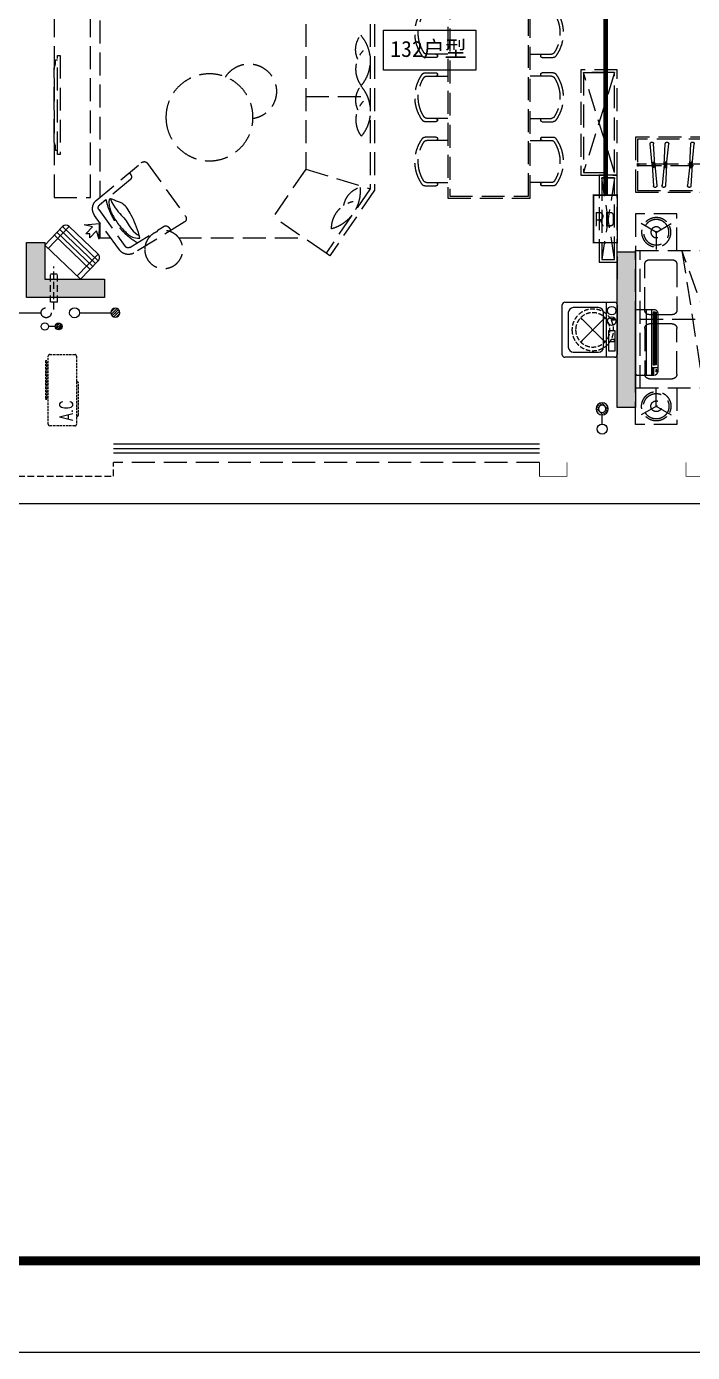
# Model space of a CAD drawing. Extents: x 2803505 to 5851001, y -1372902 to 24339.
# Drawn here: x 3284212 to 3291483, y -986254 to -971776 of the extents above; entities that cross this region are included whole.
import ezdxf
from ezdxf.enums import TextEntityAlignment as Align

# ---------------------------------------------------------------- set-up
doc = ezdxf.new("R2010")
doc.units = 0
doc.header["$LTSCALE"] = 1000
doc.header["$MEASUREMENT"] = 0
for name, pattern in [('$1$DASH', [0.35, 0.25, -0.1]), ('A户型$0$DASH', [0.35, 0.25, -0.1]), ('DASH', [0.35, 0.25, -0.1]), ('HIDDEN', [0.375, 0.25, -0.125])]:
    doc.linetypes.add(name, pattern=pattern)
doc.layers.get('0').update_dxf_attribs({"linetype": 'CONTINUOUS'})
for name, color, linetype in [('!!电气', 1, 'CONTINUOUS'), ('5fur', 175, 'CONTINUOUS'), ('COLU', 7, 'CONTINUOUS'), ('LVTRY', 252, 'CONTINUOUS'), ('S-砼墙填充', 251, 'CONTINUOUS'), ('VPIPE-凝结', 150, 'CONTINUOUS'), ('VPIPE-雨水', 4, 'DASH'), ('WIRE-综合布线', 5, 'DASH'), ('看线', 185, 'CONTINUOUS')]:
    doc.layers.add(name, color=color, linetype=linetype)
for name, color, linetype, lineweight in [('EQUIP-消防', 3, 'CONTINUOUS', 20), ('EQUIP_地漏', 7, 'CONTINUOUS', 18), ('VPIPE-废水', 31, 'TG_F', 18), ('WINDOW', 146, 'CONTINUOUS', 20), ('图框', 147, 'CONTINUOUS', 20), ('平面-栏杆', 56, 'CONTINUOUS', 15), ('平面-看线', 252, 'CONTINUOUS', 15), ('平面-空调室内机', 176, 'CONTINUOUS', 9), ('平面-空调预留孔', 252, 'CONTINUOUS', 15), ('粉刷', 251, 'CONTINUOUS', 9)]:
    doc.layers.add(name, color=color, linetype=linetype, lineweight=lineweight)
doc.styles.add('_TCH_DIM', font='SIMPLEX', dxfattribs={"bigfont": 'GBCBIG'})
doc.styles.get("Standard").update_dxf_attribs({"font": 'gbenor.shx', "bigfont": 'gbcbig.shx'})
doc.styles.add('TG_LINETYPE', font='SIMPLEX', dxfattribs={"width": 0.8, "height": 3, "bigfont": 'HZTXT'})
doc.styles.add('黑体', font='simhei.ttf')
doc.linetypes.add('TG_F', pattern='A,2,-0.3,["F",TG_LINETYPE,S=0.1,R=0,X=-0.23,Y=-0.15],0', length=2.3)

# ---------------------------------------------------------------- blocks, each defined once
blk = doc.blocks.new('dfgdfgsf')
at = {"layer": '5fur', "color": 252, "linetype": 'A户型$0$DASH'}
for p, q in [((2097241.400685381, -1252137), (2097241.400685381, -1254418.310339169)), ((2094241.574360784, -1252525.039726734), (2094241.574360784, -1254340.518235486)), ((2094291.574360784, -1252525.039726734), (2094291.574360784, -1254325.039726734)), ((2094991.574360784, -1252525.039726734), (2094991.574360784, -1254108.340604206)), ((2092541.574587486, -1252854.852469392), (2092311.389874803, -1252854.852469392)), ((2092428.013266368, -1252875.092469392), (2092428.013266368, -1252871.412469392)), ((2093441.574587486, -1252854.852469392), (2093671.759300168, -1252854.852469392)), ((2093555.135908604, -1252875.092469392), (2093555.135908604, -1252871.412469392)), ((2092411.453266368, -1252891.652469392), (2092293.381530715, -1252891.652469392)), ((2093571.695908604, -1252891.652469392), (2093689.767644257, -1252891.652469392)), ((2092291.533499984, -1253057.542387553), (2092411.453266368, -1253057.542387553)), ((2092309.426789955, -1253094.852469392), (2092541.574587486, -1253094.852469392)), ((2092428.013266368, -1253078.292469392), (2092428.013266368, -1253074.612469392)), ((2093673.722385016, -1253094.852469392), (2093441.574587486, -1253094.852469392)), ((2093555.135908604, -1253078.292469392), (2093555.135908604, -1253074.612469392)), ((2093691.615674988, -1253057.542387553), (2093571.695908604, -1253057.542387553)), ((2094991.574360784, -1253316.69016547), (2094291.574360784, -1253316.69016547)), ((2092411.453266368, -1253591.652469392), (2092293.381530715, -1253591.652469392)), ((2092541.574587486, -1253554.852469392), (2092311.389874803, -1253554.852469392)), ((2092428.013266368, -1253575.092469392), (2092428.013266368, -1253571.412469392)), ((2093441.574587486, -1253554.852469392), (2093671.759300168, -1253554.852469392)), ((2093555.135908604, -1253575.092469392), (2093555.135908604, -1253571.412469392)), ((2093571.695908604, -1253591.652469392), (2093689.767644257, -1253591.652469392)), ((2090775.237752914, -1254062.595872173), (2090751.423795166, -1253834.562280218)), ((2090801.254200029, -1254060.649655245), (2090789.003092773, -1253831.703517444)), ((2091054.022614687, -1254062.702910487), (2091030.208656939, -1253834.669318532)), ((2091080.039371488, -1254060.649655245), (2091067.788264232, -1253831.703517444)), ((2091183.400468555, -1254060.649655245), (2091195.65157581, -1253831.703517444)), ((2091209.417225355, -1254062.702910487), (2091233.231183103, -1253834.669318532)), ((2092411.453266368, -1253758.993599892), (2092293.381530715, -1253758.993599892)), ((2092541.574587486, -1253795.793599892), (2092311.389874803, -1253795.793599892)), ((2092428.013266368, -1253775.553599892), (2092428.013266368, -1253779.233599892)), ((2093441.574587486, -1253795.793599892), (2093671.759300168, -1253795.793599892)), ((2093555.135908604, -1253775.553599892), (2093555.135908604, -1253779.233599892)), ((2093571.695908604, -1253758.993599892), (2093689.767644257, -1253758.993599892)), ((2091359.574587578, -1254069.689162439), (2089523.574584608, -1254069.689162439)), ((2090775.237443228, -1254062.702910487), (2090787.488550484, -1254291.649048288)), ((2090801.254200029, -1254060.649655245), (2090825.068157777, -1254288.6832472)), ((2091054.022614687, -1254062.702910487), (2091066.273721943, -1254291.649048288)), ((2091080.039371488, -1254060.649655245), (2091103.853329236, -1254288.6832472)), ((2091183.400468555, -1254060.649655245), (2091159.586510807, -1254288.6832472)), ((2091209.417225355, -1254062.702910487), (2091197.1661181, -1254291.649048288)), ((2091371.574587578, -1254047.189162439), (2091359.574587578, -1254047.189162439)), ((2091359.574587578, -1254047.189162439), (2091359.574587578, -1254077.189162439)), ((2091359.574587578, -1254077.189162439), (2091371.574587578, -1254077.189162439)), ((2091371.574587578, -1254077.189162439), (2091371.574587578, -1254047.189162439)), ((2094991.574360784, -1254108.340604206), (2094291.574360784, -1254325.039726734)), ((2094991.574360784, -1254108.340604206), (2095349.386070162, -1254630.873648174)), ((2096918.277270381, -1254150.722505105, 0.002232413066440839), (2096902.450986693, -1254172.77328073, 0.002232413066440839)), ((2092291.533499984, -1254293.10368173), (2092411.453266368, -1254293.10368173)), ((2092309.426789955, -1254255.793599892), (2092541.574587486, -1254255.793599892)), ((2092428.013266368, -1254272.353599892), (2092428.013266368, -1254276.033599892)), ((2093673.722385016, -1254255.793599892), (2093441.574587486, -1254255.793599892)), ((2093555.135908604, -1254272.353599892), (2093555.135908604, -1254276.033599892)), ((2093691.615674988, -1254293.10368173), (2093571.695908604, -1254293.10368173)), ((2094291.574360784, -1254325.039726734), (2094771.819949872, -1255026.370015658)), ((2096907.431832158, -1254221.459835119, 0.002232413066440839), (2097245.392734059, -1254502.256304488, 0.002232413066440839)), ((2094241.574360784, -1254340.518235486), (2094730.565226994, -1255054.619756192)), ((2090941.574587254, -1254998.492976898), (2090941.574587254, -1254598.492976898)), ((2090941.574587254, -1254598.492976898), (2091391.574587254, -1254598.492976898)), ((2091391.574587254, -1254598.492976898), (2091391.574587254, -1254998.492976898)), ((2097251.468199237, -1254551.911814707, 0.002232413066440839), (2096963.077048304, -1254953.727568783, 0.002232413066440839)), ((2091175.822544973, -1254803.832287776), (2091002.879944764, -1254703.983830991)), ((2091157.326629535, -1254803.832287776), (2091330.269229745, -1254703.983830991)), ((2094771.819949872, -1255026.370015658), (2095349.386070162, -1254630.873648174)), ((2096490.998517162, -1254743.685695929, 0.002232413066440839), (2096466.671852801, -1254777.580061539, 0.002232413066440839)), ((2096914.088431881, -1254963.862523343, 0.002232413066440839), (2096538.718588234, -1254732.823643679, 0.002232413066440839)), ((2097241.400685381, -1254692.586415223), (2097241.400685381, -1254858.058952631)), ((2091166.574587254, -1254787.814355141), (2091166.574587254, -1254987.511268711)), ((2096380.286248344, -1254858.058952631), (2095017.614287486, -1254858.058952631)), ((2097241.400685381, -1254858.058952631), (2097122.637756643, -1254858.058952631)), ((2091391.574587254, -1254998.492976898), (2089366.739680178, -1254998.492976898)), ((2090478.140397684, -1256116.465254222), (2090886.881066664, -1254998.492976898)), ((2090886.881066664, -1254998.492976898), (2090652.901174343, -1256498.492976898)), ((2091391.574587254, -1254998.492976898), (2090941.574587254, -1254998.492976898)), ((2091341.574587254, -1256498.492976899), (2091341.574587254, -1254998.492976898)), ((2091391.574587254, -1256498.492976899), (2091391.574587254, -1254998.492976898)), ((2094730.565226994, -1255054.619756192), (2094771.819949872, -1255026.370015658)), ((2091341.576148126, -1255748.492976886), (2088341.574587415, -1255748.492976886)), ((2091391.574587254, -1256498.492976898), (2089366.739680178, -1256498.492976898)), ((2091391.574587254, -1256498.492976898), (2089366.739680178, -1256498.492976898)), ((2091391.574587281, -1256498.492976898), (2090941.574587281, -1256498.492976898)), ((2090941.574587281, -1256498.492976898), (2090941.574587281, -1256898.492976898)), ((2091391.574587281, -1256898.492976898), (2091391.574587281, -1256498.492976898)), ((2091166.574587281, -1256709.171598655), (2091166.574587281, -1256509.474685085)), ((2091175.822545, -1256693.15366602), (2091002.879944791, -1256793.002122805)), ((2091157.326629562, -1256693.15366602), (2091330.269229772, -1256793.002122805)), ((2090941.574587281, -1256898.492976898), (2091391.574587281, -1256898.492976898))]:
    blk.add_line(p, q, dxfattribs=at)
at = {"layer": '5fur', "color": 252, "linetype": 'A户型$0$DASH', "extrusion": (-0.677281067979516, 0.735724374311825, 0)}
for p, q in [((2097673.299270959, -1252870.039602342), (2097673.298882234, -1253950.039602342)), ((2097701.88147308, -1252870.039662956), (2097673.299270959, -1252870.039602342)), ((2097701.881084788, -1253950.039662742), (2097701.88147308, -1252870.039662956)), ((2097723.475173426, -1252915.288567976), (2097701.881407711, -1252915.288531041)), ((2097723.475108917, -1252960.537437186), (2097723.475173426, -1252915.288567976)), ((2097741.574591934, -1253005.786331261), (2097723.475108917, -1252960.537437186)), ((2097741.574591969, -1253814.29311868), (2097741.574591934, -1253005.786331261)), ((2097723.474915012, -1253904.790830615), (2097723.474979942, -1253859.54196205)), ((2097723.474979942, -1253859.54196205), (2097741.574591969, -1253814.29311868)), ((2097673.298882234, -1253950.039602342), (2097701.881084788, -1253950.039662742)), ((2097701.881149297, -1253904.790793315), (2097723.474915012, -1253904.790830615))]:
    blk.add_line(p, q, dxfattribs=at)
at = {"layer": '5fur', "color": 252, "linetype": 'A户型$0$DASH', "extrusion": (-2.497360287383323e-06, 1.793016044590853e-06, 0.9999999999952741)}
for p, q in [((2097281.30458717, -1254451.567335205, 0.002127006015053112), (2096786.691790702, -1254039.343590815, 0.0001526558718598636)), ((2096720.676576636, -1254046.097183408, -9.860223393332035e-08), (2096305.496361987, -1254624.568301424, 2.548135267232965e-07)), ((2097001.729715117, -1254481.064849586, 0.001481696348800021), (2097013.783541517, -1254474.936737941, 0.00150081129366253)), ((2097013.783541517, -1254474.936737941, 0.00150081129366253), (2097025.775903343, -1254469.880250205, 0.001521694178197031)), ((2097025.775903343, -1254469.880250205, 0.001521694178197031), (2097037.623730678, -1254465.587413588, 0.001543585346744258)), ((2097037.623730678, -1254465.587413588, 0.001543585346744258), (2097049.243953598, -1254461.750255293, 0.001565725143607644)), ((2097049.243953598, -1254461.750255293, 0.001565725143607644), (2097060.553502188, -1254458.06080253, 0.001587353913124367)), ((2097060.553502188, -1254458.06080253, 0.001587353913124367), (2097071.469306524, -1254454.211082504, 0.001607711999604078)), ((2097071.469306524, -1254454.211082504, 0.001607711999604078), (2097081.907972523, -1254450.005563644, 0.001626240546731772)), ((2097081.907972523, -1254450.005563644, 0.001626240546731772), (2097091.784809448, -1254445.698479261, 0.001643183895629896)), ((2097108.936348147, -1254472.110648812, 0.001733374911016661), (2097091.400984752, -1254504.17863186, 0.00174708119897371)), ((2097091.784809448, -1254445.698479261, 0.001643183895629896), (2097101.014802399, -1254441.656503894, 0.001658987186790917)), ((2097101.014802399, -1254441.656503894, 0.001658987186790917), (2097109.512936472, -1254438.246312078, 0.001674095560701083)), ((2097126.413744863, -1254434.833709033, 0.001710184116386237), (2097108.936348147, -1254472.110648812, 0.001733374911016661)), ((2097109.512936472, -1254438.246312078, 0.001674095560701083), (2097117.194196766, -1254435.834578349, 0.001688954157847533)), ((2097117.194196766, -1254435.834578349, 0.001688954157847533), (2097123.973568384, -1254434.787977244, 0.001704008118724509)), ((2097123.973568384, -1254434.787977244, 0.001704008118724509), (2097129.766036422, -1254435.473183298, 0.001719702583818261)), ((2097129.766036422, -1254435.473183298, 0.001719702583818261), (2097134.486585981, -1254438.256871047, 0.001736482693618591)), ((2097134.486585981, -1254438.256871047, 0.001736482693618591), (2097138.075760085, -1254443.390778915, 0.001754651333667923)), ((2097138.075760085, -1254443.390778915, 0.001754651333667923), (2097140.57633347, -1254450.666900875, 0.001773942369753811)), ((2097140.57633347, -1254450.666900875, 0.001773942369753811), (2097142.056638799, -1254459.762294784, 0.001793947412707553)), ((2097142.056638799, -1254459.762294784, 0.001793947412707553), (2097142.585008736, -1254470.354018507, 0.001814258073377317)), ((2097142.585008736, -1254470.354018507, 0.001814258073377317), (2097142.229775941, -1254482.119129899, 0.001834465962597953)), ((2096886.16740081, -1254636.638039271, 0.001472040839545663), (2096897.541033046, -1254613.550130859, 0.001459047906797295)), ((2096897.541033046, -1254613.550130859, 0.001459047906797295), (2096908.870241689, -1254591.955658721, 0.001448621787530691)), ((2096908.870241689, -1254591.955658721, 0.001448621787530691), (2096920.188193702, -1254571.926352288, 0.001440973923626743)), ((2096920.188193702, -1254571.926352288, 0.001440973923626743), (2096931.528056057, -1254553.533940991, 0.001436315756982331)), ((2096931.528056057, -1254553.533940991, 0.001436315756982331), (2096942.922995723, -1254536.850154261, 0.001434858729489896)), ((2096942.922995723, -1254536.850154261, 0.001434858729489896), (2096954.406179669, -1254521.94672153, 0.001436814283040988)), ((2096954.406179669, -1254521.94672153, 0.001436814283040988), (2096966.010774863, -1254508.895372229, 0.001442393859531599)), ((2096966.010774863, -1254508.895372229, 0.001442393859531599), (2096977.769948277, -1254497.76783579, 0.001451808900855944)), ((2096977.769948277, -1254497.76783579, 0.001451808900855944), (2096989.697494064, -1254488.572557939, 0.001465108999307851)), ((2096989.697494064, -1254488.572557939, 0.001465108999307851), (2097001.729715117, -1254481.064849586, 0.001481696348800021)), ((2097007.656947393, -1254611.096796784, 0.001729648150935681), (2096992.655151786, -1254626.738599832, 0.00172022926617732)), ((2097023.424024279, -1254594.482482828, 0.001739234491102692), (2097007.656947393, -1254611.096796784, 0.001729648150935681)), ((2097039.819174448, -1254576.189583663, 0.001747379626336532), (2097023.424024279, -1254594.482482828, 0.001739234491102692)), ((2097028.123956079, -1254989.745149375, 0.002459684217082092), (2097297.907276027, -1254613.855711687, 0.002459454573749298)), ((2097056.70518991, -1254555.512024981, 0.001752474896285605), (2097039.819174448, -1254576.189583663, 0.001747379626336532)), ((2097073.944862677, -1254531.743732482, 0.00175291164061786), (2097056.70518991, -1254555.512024981, 0.001752474896285605)), ((2097091.400984752, -1254504.17863186, 0.00174708119897371), (2097073.944862677, -1254531.743732482, 0.00175291164061786)), ((2097100.824506518, -1254614.518795621, 0.001968456811988872), (2097093.146864362, -1254628.351787833, 0.001974085750346966)), ((2097107.845146817, -1254600.910031692, 0.001961589148191223), (2097100.824506518, -1254614.518795621, 0.001968456811988872)), ((2097114.215460938, -1254587.47655188, 0.001953411672857897), (2097107.845146817, -1254600.910031692, 0.001961589148191223)), ((2097119.942124565, -1254574.169412018, 0.001943853299899878), (2097114.215460938, -1254587.47655188, 0.001953411672857897)), ((2097125.031813382, -1254560.939667938, 0.001932842943225488), (2097119.942124565, -1254574.169412018, 0.001943853299899878)), ((2097129.491203073, -1254547.738375472, 0.001920309516744823), (2097125.031813382, -1254560.939667938, 0.001932842943225488)), ((2097133.326969316, -1254534.516590455, 0.001906181934359097), (2097129.491203073, -1254547.738375472, 0.001920309516744823)), ((2097136.545787798, -1254521.225368718, 0.00189038910998196), (2097133.326969316, -1254534.516590455, 0.001906181934359097)), ((2097139.141832809, -1254507.877747145, 0.001872939870058765), (2097136.545787798, -1254521.225368718, 0.00189038910998196)), ((2097141.059273079, -1254494.734686826, 0.001854162691212302), (2097139.141832809, -1254507.877747145, 0.001872939870058765)), ((2097142.229775941, -1254482.119129899, 0.001834465962597953), (2097141.059273079, -1254494.734686826, 0.001854162691212302)), ((2096320.224456155, -1254689.272991372, 0.0001530527182511676), (2096869.057042156, -1255025.951999643, 0.002127356286666604)), ((2096830.701193889, -1254771.190913843, 0.001574777200042732), (2096841.218622405, -1254742.091274105, 0.001548866887400635)), ((2096841.218622405, -1254742.091274105, 0.001548866887400635), (2096852.145789687, -1254713.977108635, 0.001525746811257278)), ((2096852.145789687, -1254713.977108635, 0.001525746811257278), (2096863.360863406, -1254686.957475577, 0.001505308255390858)), ((2096863.360863406, -1254686.957475577, 0.001505308255390858), (2096874.742011223, -1254661.141433074, 0.001487442503559144)), ((2096874.742011223, -1254661.141433074, 0.001487442503559144), (2096886.16740081, -1254636.638039271, 0.001472040839545663)), ((2096906.512963143, -1254748.629422317, 0.001723653385596435), (2096892.320505866, -1254767.581509961, 0.001722191103636028)), ((2096919.188453677, -1254729.629801793, 0.001721242027838521), (2096906.512963143, -1254748.629422317, 0.001723653385596435)), ((2096930.885751867, -1254710.821297365, 0.001716730445593839), (2096919.188453677, -1254729.629801793, 0.001721242027838521)), ((2096942.143632114, -1254692.442558009, 0.001711892054099273), (2096930.885751867, -1254710.821297365, 0.001716730445593839)), ((2096953.500868816, -1254674.732232704, 0.001708500268584601), (2096942.143632114, -1254692.442558009, 0.001711892054099273)), ((2096965.49623637, -1254657.928970429, 0.001708328504285817), (2096953.500868816, -1254674.732232704, 0.001708500268584601)), ((2096978.555845447, -1254642.11396628, 0.001712586497180091), (2096965.49623637, -1254657.928970429, 0.001708328504285817)), ((2096992.655151786, -1254626.738599832, 0.00172022926617732), (2096978.555845447, -1254642.11396628, 0.001712586497180091)), ((2096994.04120419, -1254763.005898222, 0.001968020190777686), (2096983.531904398, -1254774.071765165, 0.001961615959806373)), ((2097004.581616307, -1254751.377128634, 0.001973492826960133), (2096994.04120419, -1254763.005898222, 0.001968020190777686)), ((2097015.148213483, -1254739.151960464, 0.001977961504445958), (2097004.581616307, -1254751.377128634, 0.001973492826960133)), ((2097025.722620181, -1254726.32129432, 0.001981364017535903), (2097015.148213483, -1254739.151960464, 0.001977961504445958)), ((2097036.232667761, -1254712.973617021, 0.001983678793427757), (2097025.722620181, -1254726.32129432, 0.001981364017535903)), ((2097046.592739305, -1254699.22181194, 0.001984894417521588), (2097036.232667761, -1254712.973617021, 0.001983678793427757)), ((2097056.717217895, -1254685.178762449, 0.00198499947522901), (2097046.592739305, -1254699.22181194, 0.001984894417521588)), ((2097066.520486612, -1254670.95735192, 0.001983982551957197), (2097056.717217895, -1254685.178762449, 0.00198499947522901)), ((2097075.916928541, -1254656.670463727, 0.001981832233114211), (2097066.520486612, -1254670.95735192, 0.001983982551957197)), ((2097084.820926764, -1254642.43098124, 0.001978537104109002), (2097075.916928541, -1254656.670463727, 0.001981832233114211)), ((2097093.146864362, -1254628.351787833, 0.001974085750346966), (2097084.820926764, -1254642.43098124, 0.001978537104109002)), ((2096802.825664285, -1254863.312097236, 0.001670336719290511), (2096811.382882497, -1254831.910383552, 0.001635403399760982)), ((2096828.708258177, -1254862.665998607, 0.001733816416205514), (2096802.825664286, -1254863.312097235, 0.001670336719292287)), ((2096835.253589595, -1254821.766085822, 0.001676828267105357), (2096809.605521358, -1254838.141552162, 0.001642137273927702)), ((2096811.382882497, -1254831.910383552, 0.001635403399760982), (2096820.715336475, -1254801.166969705, 0.001603586465416917)), ((2096820.715336475, -1254801.166969705, 0.001603586465416917), (2096830.701193889, -1254771.190913843, 0.001574777200042732)), ((2096850.653488163, -1254860.364001276, 0.00178449404391845), (2096828.708258177, -1254862.665998607, 0.001733816416205514)), ((2096857.229593494, -1254804.388490689, 0.001700551959626928), (2096835.253589595, -1254821.766085822, 0.001676828267105357)), ((2096869.232502788, -1254856.590958345, 0.001824127410708698), (2096850.653488163, -1254860.364001276, 0.00178449404391845)), ((2096876.07230745, -1254786.247415743, 0.001715081766723081), (2096857.229593494, -1254804.388490689, 0.001700551959626928)), ((2096885.016450589, -1254851.531722916, 0.001854474324828104), (2096869.232502788, -1254856.590958345, 0.001824127410708698)), ((2096892.320505866, -1254767.581509961, 0.001722191103636028), (2096876.07230745, -1254786.247415743, 0.001715081766723081)), ((2096898.576480116, -1254845.371148091, 0.001877292594559599), (2096885.016450589, -1254851.531722916, 0.001854474324828104)), ((2096910.483739913, -1254838.294086976, 0.001894340028182562), (2096898.576480116, -1254845.371148091, 0.001877292594559599)), ((2096921.309378522, -1254830.485392671, 0.001907374433954168), (2096910.483739913, -1254838.294086976, 0.001894340028182562)), ((2096931.62454449, -1254822.129918279, 0.001918153620153795), (2096921.309378522, -1254830.485392671, 0.001907374433954168)), ((2096941.904373722, -1254813.376125396, 0.001928130366349201), (2096931.62454449, -1254822.129918279, 0.001918153620153795)), ((2096952.239951593, -1254804.226909584, 0.001937537337325601), (2096941.904373722, -1254813.376125396, 0.001928130366349201)), ((2096962.626350837, -1254794.648774905, 0.001946302169168135), (2096952.239951593, -1254804.226909584, 0.001937537337325601)), ((2096973.058644192, -1254784.608225413, 0.001954352497964607), (2096962.626350837, -1254794.648774905, 0.001946302169168135)), ((2096983.531904398, -1254774.071765165, 0.001961615959806373), (2096973.058644192, -1254784.608225413, 0.001954352497964607))]:
    blk.add_line(p, q, dxfattribs=at)
at = {"layer": '5fur', "color": 252, "linetype": 'A户型$0$DASH'}
for points in [[(2092541.574587486, -1252205.039727125), (2093441.574587486, -1252205.039727125), (2093441.574587486, -1254425.039727125), (2092541.574587486, -1254425.039727125)], [(2092561.574587486, -1252225.039727125), (2093421.574587486, -1252225.039727125), (2093421.574587486, -1254405.039727125), (2092561.574587486, -1254405.039727125)], [(2097741.574591951, -1252417.812060538), (2097741.574591951, -1254417.812060538), (2097341.574591951, -1254417.812060538), (2097341.574591951, -1252417.812060538)], [(2091591.540163053, -1254175.039719756), (2091591.540163053, -1253025.039719979), (2091991.540163053, -1253025.039719979), (2091991.540163053, -1254175.039719756)], [(2091621.540163053, -1254145.039719756), (2091621.540163053, -1253055.039719979), (2091961.540163053, -1253055.039719979), (2091961.540163053, -1254145.039719756)], [(2089491.574584608, -1254362.189162448), (2089491.574584608, -1253762.18916243), (2091391.574587578, -1253762.18916243), (2091391.574587578, -1254362.189162448)], [(2089511.574584608, -1254342.189162448), (2089511.574584608, -1253782.18916243), (2091371.574587578, -1253782.18916243), (2091371.574587578, -1254342.189162448)], [(2090786.158033479, -1254090.612964485), (2090781.592837429, -1254032.767455083), (2090790.265043937, -1254032.083040281), (2090794.830239986, -1254089.928549683)], [(2091064.943204937, -1254090.612964485), (2091060.378008889, -1254032.767455083), (2091069.050215397, -1254032.083040281), (2091073.615411445, -1254089.928549683)], [(2091198.496635105, -1254090.612964485), (2091203.061831154, -1254032.767455083), (2091194.389624646, -1254032.083040281), (2091189.824428597, -1254089.928549683)], [(2091591.540163037, -1255125.039605072), (2091591.540163037, -1254175.039719756), (2091791.540163053, -1254175.039719756), (2091791.540163053, -1255125.039605072)], [(2091621.540163037, -1255095.039605072), (2091621.540163037, -1254205.039719756), (2091761.540163053, -1254205.039719756), (2091761.540163053, -1255095.039605072)]]:
    blk.add_lwpolyline(points, close=True, dxfattribs=at)
for points in [[(2091621.540163053, -1254145.039719756), (2091961.540163053, -1253055.039719979), (2091621.540163053, -1253055.039719979), (2091961.540163053, -1254145.039719756)], [(2089523.574584608, -1254054.689162455), (2091359.574587578, -1254054.689162455)], [(2091621.540163037, -1255095.039605072), (2091761.540163053, -1254205.039719756), (2091621.540163037, -1254205.039719756), (2091761.540163053, -1255095.039605072)]]:
    blk.add_lwpolyline(points, dxfattribs=at)
for points, const_width in [([(2091046.351137544, -1254729.081935845), (2091002.879944763, -1254703.983830991)], 8.888888888888888), ([(2091286.798036963, -1254729.081935845), (2091330.269229744, -1254703.983830991)], 8.88888888888889), ([(2091166.574587254, -1254937.315059004), (2091166.574587254, -1254987.511268711)], 8.88888888888889), ([(2091166.574587281, -1256559.670894793), (2091166.574587281, -1256509.474685085)], 8.88888888888889), ([(2091046.351137571, -1256767.904017951), (2091002.87994479, -1256793.002122805)], 8.888888888888888), ([(2091286.79803699, -1256767.904017951), (2091330.269229771, -1256793.002122805)], 8.88888888888889)]:
    blk.add_lwpolyline(points, dxfattribs=dict(at, const_width=const_width))
for points in [[(2091241.574587254, -1255098.492976899), (2090991.574587254, -1255098.492976899, 0.4142135623731003), (2090941.574587254, -1255148.492976899), (2090941.574587254, -1255648.492976899, 0.4142135623730904), (2090991.574587254, -1255698.492976899), (2091241.574587254, -1255698.492976899, 0.4142135623730999), (2091291.574587254, -1255648.492976899), (2091291.574587254, -1255148.492976899, 0.4142135623730897)], [(2091241.574587254, -1256398.492976898), (2090991.574587254, -1256398.492976898, -0.4142135623731003), (2090941.574587254, -1256348.492976898), (2090941.574587254, -1255848.492976899, -0.4142135623730904), (2090991.574587254, -1255798.492976899), (2091241.574587254, -1255798.492976899, -0.4142135623730999), (2091291.574587254, -1255848.492976899), (2091291.574587254, -1256348.492976898, -0.4142135623730897)]]:
    blk.add_lwpolyline(points, format="xyb", close=True, dxfattribs=at)
for centre, radius in [((2096044.438440045, -1253544.00010533), 475), ((2096543.141975971, -1254987.158089964), 207.8186114890214)]:
    blk.add_circle(centre, radius, dxfattribs=at)
for centre, radius, start, end in [((2092616.821769427, -1252623.295752064), 434.5839883125198, 144.8602936227334, 215.5995607798544), ((2092616.821769427, -1252623.295752064), 399.0413852635766, 148.058807733434, 212.5233636423179), ((2093366.327405545, -1252623.295752064), 399.0413852635766, 327.4766363576821, 31.94119226656599), ((2093366.327405545, -1252623.295752064), 434.5839883125198, 324.4004392201456, 35.13970637726662), ((2094716.900015383, -1252925.481991468), 426.6264296363831, 139.4268288252116, 219.4425333606681), ((2094202.689006272, -1252803.708540907), 245.7754424505531, 334.4164539123369, 39.3129121215151), ((2092293.381530715, -1252854.852469392), 36.8, 215.5995607798544, 270), ((2092311.389874803, -1252818.052469392), 36.8, 212.5233636423179, 270), ((2092411.453266368, -1252871.412469392), 16.56, 0, 90), ((2092411.453266368, -1252875.092469392), 16.56, 270, 0), ((2093571.695908604, -1252871.412469392), 16.56, 90, 180), ((2093571.695908604, -1252875.092469392), 16.56, 180, 270), ((2093671.759300168, -1252818.052469392), 36.8, 270, 327.4766363576821), ((2093689.767644257, -1252854.852469392), 36.8, 270, 324.4004392201456), ((2094143.900273647, -1253019.424539241), 301.1155695800327, 323.9756232806231, 42.79881660041365), ((2095613.000119922, -1253260.747055889), 300, 31.73926190336141, 261.688380316601), ((2092616.821769427, -1253323.295752064), 434.5839883125198, 144.8602936227334, 215.5995607798544), ((2092616.821769427, -1253323.295752064), 399.0413852635766, 148.058807733434, 212.5233636423179), ((2092291.533499984, -1253094.342387554), 36.8, 90, 144.8602936227334), ((2092309.426789955, -1253131.652469392), 36.8, 90, 148.058807733434), ((2092410.549405145, -1253074.986860969), 17.46787387877194, 1.228123127383116, 87.03395093603103), ((2092411.453266368, -1253078.292469392), 16.56, 270, 0), ((2093572.599769826, -1253074.986860969), 17.46787387877194, 92.96604906396895, 178.7718768726169), ((2093571.695908604, -1253078.292469392), 16.56, 180, 270), ((2093673.722385016, -1253131.652469392), 36.8, 31.94119226656599, 90), ((2093691.615674988, -1253094.342387554), 36.8, 35.13970637726662, 90), ((2093366.327405545, -1253323.295752064), 399.0413852635766, 327.4766363576821, 31.94119226656599), ((2093366.327405545, -1253323.295752064), 434.5839883125198, 324.4004392201456, 35.13970637726662), ((2094715.23085386, -1253478.909436044), 426.6264296363831, 139.4268288252116, 219.4425333606681), ((2094201.019844748, -1253357.135985482), 245.7754424505531, 334.4164539123369, 39.3129121215151), ((2094142.231112124, -1253572.851983817), 301.1155695800327, 323.9756232806231, 42.79881660041365), ((2092293.381530715, -1253554.852469392), 36.8, 215.5995607798544, 270), ((2092311.389874803, -1253518.052469392), 36.8, 212.5233636423179, 270), ((2092411.453266368, -1253571.412469392), 16.56, 0, 90), ((2092411.453266368, -1253575.092469392), 16.56, 270, 0), ((2093571.695908604, -1253571.412469392), 16.56, 90, 180), ((2093571.695908604, -1253575.092469392), 16.56, 180, 270), ((2093671.759300168, -1253518.052469392), 36.8, 270, 327.4766363576821), ((2093689.767644257, -1253554.852469392), 36.8, 270, 324.4004392201456), ((2090770.213598812, -1253833.079379674), 18.84219772992773, 4.512458059346007, 184.512458059346), ((2091048.998460586, -1253833.186417988), 18.84219772992773, 4.512458059346007, 184.512458059346), ((2091214.441379456, -1253833.186417988), 18.84219772992773, 355.4875419406532, 175.487541940654), ((2092616.821769427, -1254027.35031722), 434.5839883125198, 144.4004392201456, 215.1397063772666), ((2092616.821769427, -1254027.35031722), 399.0413852635766, 147.4766363576821, 211.941192266566), ((2092293.381530715, -1253795.793599892), 36.8, 90, 144.4004392201456), ((2092311.389874803, -1253832.593599892), 36.8, 90, 147.4766363576821), ((2092411.453266368, -1253775.553599892), 16.56, 0, 90), ((2092411.453266368, -1253779.233599892), 16.56, 270, 0), ((2093571.695908604, -1253775.553599892), 16.56, 90, 180), ((2093571.695908604, -1253779.233599892), 16.56, 180, 270), ((2093671.759300168, -1253832.593599892), 36.8, 32.52336364231787, 90), ((2093689.767644257, -1253795.793599892), 36.8, 35.59956077985439, 90), ((2093366.327405545, -1254027.35031722), 399.0413852635766, 328.058807733434, 32.52336364231787), ((2093366.327405545, -1254027.35031722), 434.5839883125198, 324.8602936227334, 35.59956077985439), ((2096932.44772826, -1254194.302542327, 0.002232413066440839), 36.92307692428243, 144.3322397251706, 227.3503291280219), ((2090806.27835413, -1254290.166147745), 18.84219772992773, 184.512458059346, 4.512458059346007), ((2091085.06352559, -1254290.166147745), 18.84219772992773, 184.512458059346, 4.512458059346007), ((2091178.376314453, -1254290.166147745), 18.84219772992773, 175.487541940654, 355.4875419406532), ((2092291.533499984, -1254256.30368173), 36.8, 215.1397063772666, 270), ((2092309.426789955, -1254218.993599892), 36.8, 211.941192266566, 270), ((2092411.453266368, -1254272.353599892), 16.56, 0, 90), ((2092410.549405145, -1254275.659208315), 17.46787387877194, 272.9660490639689, 358.7718768726169), ((2093571.695908604, -1254272.353599892), 16.56, 90, 180), ((2093572.599769826, -1254275.659208315), 17.46787387877194, 181.2281231273831, 267.033950936031), ((2093673.722385016, -1254218.993599892), 36.8, 270, 328.058807733434), ((2093691.615674988, -1254256.30368173), 36.8, 270, 324.8602936227334), ((2094825.785494679, -1254350.08124214), 426.6264296363831, 174.4352511586671, 254.4509556893775), ((2094334.750811015, -1254545.341772183), 245.7754424505531, 9.424876234350627, 74.3213344510711), ((2094410.354445037, -1254755.754693706), 301.1155695800327, 358.9840456094636, 77.80723892462674), ((2097221.47145491, -1254530.382556307, 0.002232413066440839), 36.92307730261101, 324.3322462534843, 49.61895182206256), ((2096520.995258738, -1254765.214957017, 0.002232413066440839), 36.92307663428325, 61.31415097385329, 144.3322403767046), ((2096933.080304472, -1254932.198310338, 0.002232413066440839), 36.92307692675509, 239.04509905129, 324.3322457494611)]:
    blk.add_arc(centre, radius, start, end, dxfattribs=at)
at = {"layer": '5fur', "color": 252, "linetype": 'A户型$0$DASH', "extrusion": (-2.497360287383324e-06, 1.793016044590853e-06, 0.9999999999952743)}
for centre, radius, start, end in [((2096756.672659991, -1254071.932285215, -7.484791822926609), 44.30769190802064, 47.35024276160509, 144.3322404756614), ((2097197.918122744, -1254542.091506388, -7.484791822926608), 123.0769230716424, 324.3322462716632, 47.35024206220756), ((2096341.492445329, -1254650.403403935, -7.484791822926609), 44.30769230758421, 144.332239725803, 241.3141476159066), ((2096928.13480281, -1254917.98094357, -7.484791822926607), 123.0769233569632, 241.3141501232613, 324.3322460763749)]:
    blk.add_arc(centre, radius, start, end, dxfattribs=at)
at = {"layer": '5fur', "color": 252, "linetype": 'A户型$0$DASH', "extrusion": (-2.497360287383323e-06, 1.793016044590853e-06, 0.9999999999952741)}
blk.add_arc((2096474.648157021, -1254297.889755153, -7.484791822926612), 711.6016947117799, 300.0362037319193, 348.4968268405142, dxfattribs=at)
at = {"layer": '5fur', "color": 252, "linetype": 'A户型$0$DASH'}
for major_axis, ratio, start_param, end_param in [((-113.2638872716998, 113.2638872716998), 0.9999999999997511, 4.712388980384682, 10.99557428756427), ((-98.16203563551878, 98.16203563551878), 0.999999999998388, 4.712388980384681, 10.99557428756427), ((-41.53009199966709, 41.53009199966709), 0.9999999999975253, 4.71238898038469, 10.99557428756428)]:
    blk.add_ellipse((2091166.574587254, -1254798.492976898), major_axis=major_axis, ratio=ratio, start_param=start_param, end_param=end_param, dxfattribs=at)
at = {"layer": '5fur', "color": 252, "linetype": 'A户型$0$DASH', "extrusion": (0, 0, -1)}
for major_axis, ratio, start_param, end_param in [((-113.2638872716998, -113.2638872716998), 0.9999999999997511, 4.712388980384682, 10.99557428756427), ((-98.16203563551879, -98.16203563551876), 0.999999999998388, 4.712388980384681, 10.99557428756427), ((-41.53009199966709, -41.53009199966709), 0.9999999999975253, 4.71238898038469, 10.99557428756428)]:
    blk.add_ellipse((2091166.574587281, -1256698.492976898), major_axis=major_axis, ratio=ratio, start_param=start_param, end_param=end_param, dxfattribs=at)
blk = doc.blocks.new('$lvtry$00000171')
for p, q in [((-74.24621202462731, 10.60660171788186), (-10.60660171788186, 74.24621202462731)), ((-69.81875867368217, -27.39235180270043), (27.39235180242758, 69.81875867368217)), ((-53.03300858900184, -53.03300858886359), (53.03300858900184, 53.03300858886359)), ((-27.39235180242758, -69.81875867368217), (69.81875867368217, 27.39235180270043)), ((10.60660171788186, -74.24621202462731), (74.24621202462731, -10.60660171788186))]:
    blk.add_line(p, q)
blk.add_circle((0, 0), 75)
blk.add_point((0, 0))
blk = doc.blocks.new('$TwtSys$00000141')
at = {"color": 252}
for p, q in [((-47.09803151780761, 3.836055847277748), (-5.041545145413693, 45.89254221967349)), ((-47.09803151780761, 3.836055847277748), (-5.041545145413693, 45.89254221967349)), ((-43.60958444554853, -17.52724007043071), (17.52724007042889, 43.60958444554853)), ((-43.60958444554853, -17.52724007043071), (17.52724007042889, 43.60958444554853)), ((-33.23401871576607, -33.23401871577153), (33.23401871576607, 33.23401871576425)), ((-33.23401871576607, -33.23401871576971), (33.23401871576607, 33.23401871576425)), ((-16.17805684451741, -43.53063328177632), (43.79137317708955, 16.43879673983065)), ((-16.17805684451741, -43.53063328177632), (43.79137317708955, 16.43879673983247)), ((5.715553844029273, -46.12975947626182), (46.12974035062325, -5.715572969671484)), ((5.715553844029273, -46.12975947626182), (46.12974035062325, -5.715572969671484))]:
    blk.add_line(p, q, dxfattribs=at)
blk.add_circle((0, -1.818989403545856e-12), 47, dxfattribs=at)
blk.add_circle((0, -1.818989403545856e-12), 47, dxfattribs=at)
blk = doc.blocks.new('A$C001338C2')
at = {"color": 8}
for p, q in [((-1.49359439092e-05, 248.6000576173246), (-2.84423585981e-05, 22.0000576172315)), ((844.9999883423079, 303.6000072514144), (54.99998834231155, 303.6000543390692)), ((109.0525457565491, 214.7673082745569), (109.0525510513944, 303.6000511174025)), ((899.9999715576414, 22.00000397306576), (899.9999850640525, 248.6000039731589)), ((21.99997024633922, 5.63059293199e-05), (877.9999702463392, 5.2843679441e-06))]:
    blk.add_line(p, q, dxfattribs=at)
at = {"color": 8, "lineweight": 5}
for p, q in [((899.9999830474662, 214.7672611304297), (-1.69525337697e-05, 214.7673147745954)), ((864.5756734352908, 278.6904651548975), (144.4768629888749, 278.6905080761171)), ((144.4768629888749, 278.6905080761171), (144.4768622188567, 265.7722729386405)), ((387.0097734353949, 278.6904936200444), (144.4768629888749, 278.6905080761171)), ((144.4768629888749, 278.6905080761171), (144.4768614488676, 252.8539829386973)), ((144.4768622188567, 265.7722729386405), (864.5756726653053, 265.772230017421)), ((144.4768606789075, 239.9356929386377), (144.4768614488676, 252.8539829386973)), ((144.4768614488676, 252.8539829386973), (864.5756718953162, 252.8539400174777)), ((864.5756711253525, 239.9356500174181), (144.4768606789075, 239.9356929386377)), ((387.0097711254275, 239.935678482565), (387.0097734353949, 278.6904936200444)), ((622.04272112545, 239.935664473509), (387.0097711254275, 239.935678482565)), ((864.5756734352908, 278.6904651548975), (622.0427234354138, 278.6904796109884)), ((622.0427234354138, 278.6904796109884), (622.04272112545, 239.935664473509)), ((864.5756718953162, 252.8539400174777), (864.5756734352908, 278.6904651548975)), ((864.5756726653053, 265.772230017421), (864.5756711253525, 239.9356500174181)), ((899.9999787804518, 143.1781611304468), (-2.12195482163e-05, 143.1782147746126))]:
    blk.add_line(p, q, dxfattribs=at)
at = {"color": 8}
for points in [[(89.24090579471158, 226.3562818807586), (22.19125331861505, 226.3562858772129, -0.414213562372504), (16.6912536464406, 231.8562862050385), (16.69125431894281, 243.1390318179401, -0.414213562373095), (22.19125464676836, 248.6390314901146), (89.24090712286488, 248.6390274936603, -0.414213562373095), (94.74090679503934, 243.1390271658347), (94.74090612253713, 231.8562815529331, -0.414213562373095)], [(73.08482630450817, 275.0144977724194), (56.77886350143308, 275.0144987443309, -0.414213562373095), (51.27886382925863, 280.5144990721565), (51.27886400034913, 283.3844664433818, -0.414213562373095), (56.77886432817468, 288.8844661155563), (73.08482713124977, 288.8844651436448, -0.4142135623732024), (78.58482680342422, 283.3844648158192), (78.58482663233372, 280.5144974445939, -0.414213562373095)]]:
    blk.add_lwpolyline(points, format="xyb", close=True, dxfattribs=at)
for centre, radius, start, end in [((54.99998506405609, 248.6000543390692), 55.0000000000001, 89.99999658490542, 179.9999965849054), ((844.9999850640525, 248.6000072514144), 55.0000000000001, 359.9999965849054, 89.99999658490542), ((21.9999715576414, 22.00005630592932), 22.00000000000004, 179.9999965849054, 269.9999965849054), ((877.9999715576414, 22.00000528436794), 22.00000000000004, 269.9999965849054, 359.9999965849054)]:
    blk.add_arc(centre, radius, start, end, dxfattribs=at)
blk = doc.blocks.new('rtyryrtyeeretee')
at = {"layer": '平面-空调预留孔', "color": 252, "linetype": 'DASH', "ltscale": 0.1}
for p, q in [((669748.8674389471, 343882.007023841), (669748.8674389471, 343872.007023841)), ((669758.8674389471, 343862.007023841), (670111.7031072036, 343862.007023841)), ((670121.7031072036, 343872.007023841), (670121.7031072036, 343882.007023841))]:
    blk.add_line(p, q, dxfattribs=at)
blk.add_lwpolyline([(670402.0143738759, 343882.0070238413), (669662.0143738759, 343882.007023841, -0.414213562373517), (669642.0143738759, 343902.007023841), (669642.0143738764, 344172.007023841, -0.414213562372746), (669662.0143738764, 344192.007023841), (670402.0143738755, 344192.007023841, -0.4142135623727947), (670422.0143738755, 344172.007023841), (670422.0143738759, 343902.0070238415, -0.4142135623733224)], format="xyb", close=True, dxfattribs=at)
blk.add_lwpolyline([(670352.8023801355, 344221.1163422599), (669932.984234771, 344221.1163422599), (669932.984234771, 344206.0022866031), (670352.8023801355, 344206.0022866031)], close=True, dxfattribs=at)
for centre, start, end in [((669758.8674389471, 343872.007023841), 180, 270), ((670111.7031072036, 343872.007023841), 270, 0)]:
    blk.add_arc(centre, 10, start, end, dxfattribs=at)
at = {"layer": '平面-空调预留孔', "color": 252, "linetype": 'DASH', "ltscale": 0.1, "style": '_TCH_DIM', "width": 0.7058823529411765}
blk.add_text('A.C', height=146.88, dxfattribs=at).set_placement((669701.4101996182, 343921.6318135191))
blk = doc.blocks.new('RECTANG')
for p, q in [((1.00000000000004, 1.00000000000004), (0, 1.00000000000004)), ((0, 1.00000000000004), (0, 0)), ((1.00000000000004, 0), (1.00000000000004, 1.00000000000004)), ((0, 0), (1.00000000000004, 0))]:
    blk.add_line(p, q)
blk = doc.blocks.new('洗衣机')
at = {"layer": 'LVTRY'}
for p, q in [((3790993.746954995, 243444.5237557961), (3790993.746954995, 242899.1124234381)), ((3791567.361739737, 243472.1311109139), (3791020.978428917, 243472.1311109139)), ((3791116.547650196, 243472.1311109139), (3791116.547650196, 242871.5050683203)), ((3791198.977629842, 243412.6941587822), (3791474.884451542, 243412.6941587822)), ((3791594.59321366, 242899.1124234381), (3791594.59321366, 243444.5237557961)), ((3791145.054954439, 242982.4807401235), (3791145.054954439, 243358.0271784722)), ((3791528.807126945, 243358.0271784722), (3791528.807126945, 242982.4807401235)), ((3791020.978428917, 242871.5050683203), (3791567.361739737, 242871.5050683203)), ((3791474.884451542, 242927.8137598135), (3791198.977629842, 242927.8137598135))]:
    blk.add_line(p, q, dxfattribs=at)
at = {"layer": 'LVTRY', "extrusion": (0, 0, -1)}
for centre, major_axis, ratio, start_param, end_param in [((3791020.978428917, 243444.5237557961), (-1.908531711022078e-08, 27.60735511779785), 0.9863847444471043, -1.570796326112996, 7.008549296472211e-10), ((3791055.147302595, 243379.8474220779), (-1.532403957494624e-08, 46.92390957762836), 0.9863847444493448, 3.141592653920872, 9.424777961100459), ((3791198.977629842, 243358.0271784722), (4.764609934498854e-09, 54.66698031005217), 0.9863847444472746, 4.712388980298719, 6.283185307091227), ((3791474.884451542, 243358.0271784722), (-4.76474120185596e-09, 54.66698031005217), 0.9863847444472746, 8.836242848531128e-11, 1.57079632688087), ((3791567.361739737, 243444.5237557961), (-5.264563262736361e-09, 27.60735511779785), 0.9863847444471043, 1.933262439024475e-10, 1.570796326982994), ((3791055.147302595, 243265.6659087724), (-1.532403957494624e-08, 46.92390957762836), 0.9863847444493448, 3.141592653920872, 9.424777961100459), ((3791198.977629842, 242982.4807401235), (-6.265914279833452e-09, 54.66698031005218), 0.9863847444472746, 3.141592653705994, 4.712388980497749), ((3791474.884451542, 242982.4807401235), (6.265651745155644e-09, 54.66698031005217), 0.986384744447275, 1.570796326681842, 3.141592653473596), ((3791020.978428917, 242899.1124234381), (1.908525212675288e-08, 27.60735511779785), 0.9863847444471043, 3.14159265288894, 4.712388979702792), ((3791567.361739737, 242899.1124234381), (5.264433297526799e-09, 27.60735511779784), 0.9863847444471044, 1.570796326606803, 3.141592653396471)]:
    blk.add_ellipse(centre, major_axis=major_axis, ratio=ratio, start_param=start_param, end_param=end_param, dxfattribs=at)
at = {"layer": 'LVTRY', "xscale": 63.25620569481588, "yscale": 224.5369532744355, "zscale": 64.12934308941763, "rotation": 180}
blk.add_blockref('RECTANG', (3791085.200501846, 243162.4333077016), dxfattribs=at)
blk = doc.blocks.new('$TwtSys$00000543')
at = {"color": 252}
for p, q in [((-93.61191613507253, -8.532828222891112), (8.532828222720127, 93.61191613524352)), ((-8.532828222720127, -93.61191613524352), (93.6119161354145, 8.532828222891112)), ((12.46562189858378, 55.00516585458899), (41.70321270589193, 84.24275666206813)), ((39.88082245889382, 39.88082245889382), (66.46803743171768, 66.46803743154669)), ((55.00516585475998, 12.46562189841279), (84.24275666206813, 41.70321270589193)), ((-84.24275666206813, -41.70321270589193), (-55.00516585475998, -12.46562189841279)), ((-66.46803743308556, -66.46803743308556), (-39.88082245889382, -39.88082245889382)), ((-41.70321270589193, -84.24275666206813), (-12.46562189824181, -55.00516585458899))]:
    blk.add_line(p, q, dxfattribs=at)
for radius in [94, 56.4]:
    blk.add_circle((0, 0), radius, dxfattribs=at)
blk = doc.blocks.new('dnfhfn')
at = {"color": 252, "linetype": '$1$DASH', "ltscale": 0.2}
for p, q in [((101.8984962723892, 462.7393775836269, -2.359636360997379e-09), (121.8984962723892, 462.7393775836269, -2.359636360997379e-09)), ((101.8984962723892, 417.1853479389541, -2.359636360997379e-09), (101.8984962723892, 462.7393775836269, -2.359636360997379e-09)), ((121.8984962723892, 462.7393775836269, -2.359636360997379e-09), (121.8984962723892, 429.0058331504954, -2.359636360997379e-09)), ((353.1017998967993, 462.7393775836269, -2.359636360997379e-09), (333.1017998967993, 462.7393775836269, -2.359636360997379e-09)), ((333.1017998967993, 462.7393775836269, -2.359636360997379e-09), (333.1017998967993, 429.0058331504954, -2.359636360997379e-09)), ((353.1017998967993, 417.1853479389541, -2.359636360997379e-09), (353.1017998967993, 462.7393775836269, -2.359636360997379e-09))]:
    blk.add_line(p, q, dxfattribs=at)
at = {"color": 252, "linetype": '$1$DASH', "ltscale": 0.2, "elevation": -2.359636360997379e-09}
for points in [[(94.91774319857359, 360.0825529289432), (94.91774319857359, 360.0825529289432), (360.0827860850841, 94.91750992601737), (360.0827860850841, 94.91750992601737)], [(360.0827861726284, 360.0825529010035), (94.91774310916662, 94.91750995395705), (94.91774310916662, 94.91750995395705), (360.0827861726284, 360.0825529010035)]]:
    blk.add_lwpolyline(points, close=True, dxfattribs=at)
at = {"color": 252, "linetype": '$1$DASH', "ltscale": 0.2}
for radius in [227.5000000426377, 187.5000000426377]:
    blk.add_circle((227.5002646408975, 227.5000314274803, -2.359636360997379e-09), radius, dxfattribs=at)
blk = doc.blocks.new('dasdasf1sa2f31as32f')
at = {"color": 8}
for p, q in [((-116.0333029678441, 585.5764855154375), (43.31421442719875, 640.474787555806)), ((-22.77745136787416, 585.5073602304651), (-116.0333029678441, 585.5764855154375)), ((-22.77745136787416, 585.5073602304651), (-73.37246493535349, 493.2492008739632)), ((82.68419507401995, 476.5984332799144), (43.31421442719875, 640.474787555806)), ((-473.4737950866693, 259.6563084750783), (-339.4594785901136, 504.0265200089943)), ((-269.8119794043596, 524.3392218776735), (-427.6640969782602, 236.5016507070477)), ((114.6759563127998, 208.4019676803059), (-359.0953820513678, 468.2211672088001)), ((134.6253530689864, 245.484414406435), (-338.8351731522707, 505.1322360634172)), ((-269.8119794043596, 524.3392218776735), (113.7016146283713, 314.0177107195245)), ((-31.30690161697567, 504.4059078391083), (-73.37246493535349, 493.2492008739632)), ((-18.10105440387269, 462.9379765309382), (-31.30690161697567, 504.4059078391083)), ((32.42647185805254, 555.0730752506729), (-18.10105440387269, 462.9379765309382)), ((82.68419507401995, 476.5984332799144), (32.42647185805254, 555.0730752506729)), ((72.34237424354069, 131.9136772763986), (-401.1422099253978, 391.5503122554119)), ((92.58920825674431, 168.8330396253091), (-380.8957810040447, 428.4689359338913)), ((113.7016146283713, 314.0177107195245), (-44.1505029455293, 26.18013954889921)), ((0, 0), (-473.4737950866693, 259.6563084750783)), ((134.0143164967885, 244.3702115339634), (0, 0))]:
    blk.add_line(p, q, dxfattribs=at)
for centre, radius, start, end in [((-294.4793780628825, 479.3591213504569), 51.30000000018548, 61.25933126190097, 151.2593312616622), ((89.03421596984845, 269.0376101925353), 51.29999999996637, 331.2593312598987, 61.25933126186338)]:
    blk.add_arc(centre, radius, start, end, dxfattribs=at)
blk = doc.blocks.new('GDGDGRD')
at = {"layer": 'S-砼墙填充'}
h = blk.add_hatch(color=252, dxfattribs=at)
h.dxf.hatch_style = 1
h.paths.add_polyline_path([(442866.5580736538, 288915.3640138778), (442666.5580736538, 288915.3640138778), (442666.5580736538, 288515.3640138778), (442016.5580688668, 288515.3640028661), (442016.5580688668, 288315.3640028661), (442866.5580736538, 288315.3640138778)])
h = blk.add_hatch(color=252, dxfattribs=at)
h.dxf.hatch_style = 1
h.paths.add_polyline_path([(436416.5442748284, 288315.3630931432), (436416.5442743464, 288565.3638601754), (436416.5442743464, 288765.3638601754), (436416.5442741448, 288515.3630931432), (436416.5442745481, 288815.3646272075), (436216.5442748922, 288815.3646272075), (436216.544275146, 287115.363093024), (436416.5442748205, 287115.363093024)])
at = {"layer": 'COLU', "color": 252}
for points in [[(442866.5580736538, 288915.3640138778), (442666.5580736538, 288915.3640138778), (442666.5580736538, 288515.3640138778), (442016.5580688668, 288515.3640028661), (442016.5580688668, 288315.3640028661), (442866.5580736538, 288315.3640138778)], [(436416.5442748284, 288315.3630931432), (436416.5442743464, 288565.3638601754), (436416.5442743464, 288765.3638601754), (436416.5442741448, 288515.3630931432), (436416.5442745481, 288815.3646272075), (436216.5442748922, 288815.3646272075), (436216.544275146, 287115.363093024), (436416.5442748205, 287115.363093024), (436416.5442748284, 288315.3630931432)]]:
    blk.add_lwpolyline(points, close=True, dxfattribs=at)
blk = doc.blocks.new('dongkong')
at = {"layer": '平面-空调预留孔', "color": 8, "linetype": 'HIDDEN', "ltscale": 0.3}
for p, q in [((-603836.0415180789, 210820.9630630909), (-603836.0415180789, 210510.8096162414)), ((-603836.0415180789, 210820.9630630909), (-603756.0415180789, 210820.9630630909)), ((-603796.0415180789, 210899.900060961), (-603796.0415180789, 210431.4859232727)), ((-603756.0415180789, 210820.9630630909), (-603756.0415180789, 210510.8096162414))]:
    blk.add_line(p, q, dxfattribs=at)
blk.add_lwpolyline([(-603756.0415180789, 210510.8096162414), (-603836.0415180789, 210510.8096162414)], dxfattribs=at)
blk = doc.blocks.new('A$C100F5A36')
at = {"color": 252}
blk.add_lwpolyline([(43450.40243915329, -14262.58470323472), (44456.40243915329, -14262.58470323472), (44456.40243915329, -14698.58470323472), (43450.40243915329, -14698.58470323472)], close=True, dxfattribs=at)
at = {"color": 252, "const_width": 8}
for points in [[(45152.46588527504, -18982.4004392249), (45152.46588527504, -19132.4004392249), (45452.46588527504, -19132.4004392249), (45452.46588527877, -18982.39992552157)], [(46752.46588515956, -18982.40043916367), (46752.46588515956, -19132.40043916367), (47052.46588515956, -19132.40043916367), (47052.46588516328, -18982.39992546034)]]:
    blk.add_lwpolyline(points, dxfattribs=at)
at = {"layer": 'VPIPE-凝结', "color": 252}
blk.add_line((39352.46587591479, -17347.44158144388), (39712.46349306498, -17347.4416414554), dxfattribs=at)
at = {"layer": 'VPIPE-凝结', "color": 252, "ltscale": 0.1}
blk.add_line((40132.46828077454, -17347.39991877403), (40472.46588130062, -17347.39994902932), dxfattribs=at)
for points in [[(39864.86348180287, -17497.39993190137), (39792.46348180249, -17497.39993010089)], [(45837.48353476916, -18562.39992477116), (45837.48353476916, -18462.39992477116)]]:
    blk.add_lwpolyline(points, dxfattribs=at)
at = {"layer": 'VPIPE-凝结', "color": 252}
blk.add_circle((39752.46348180249, -17497.39993010089), 40, dxfattribs=at)
at = {"layer": 'VPIPE-废水', "color": 252}
for centre in [(40077.46828077454, -17347.39991877403), (45837.48353476916, -18617.39992477116)]:
    blk.add_circle(centre, 55, dxfattribs=at)
at = {"layer": 'VPIPE-雨水', "color": 252}
blk.add_circle((39767.46348180249, -17347.39993190137), 55, dxfattribs=at)
at = {"layer": '平面-栏杆', "color": 252}
for points in [[(45152.46588072181, -18832.39992489642), (40502.46588072553, -18832.39992643753)], [(45152.46588072181, -18882.39992489549), (40502.46588072553, -18882.39992643753)]]:
    blk.add_lwpolyline(points, dxfattribs=at)
at = {"layer": '平面-看线', "color": 252}
blk.add_lwpolyline([(45152.46588072181, -18782.39992489712), (40502.46588072553, -18782.39992643776)], dxfattribs=at)
at = {"layer": '平面-看线', "color": 252, "linetype": 'DASH', "ltscale": 0.3}
blk.add_lwpolyline([(39352.46591112949, -18982.39991605002), (39352.46591112949, -19132.39991605002), (40502.46587381139, -19132.39992691018), (40502.46585531812, -18982.3990503177)], dxfattribs=at)
at = {"layer": '平面-看线', "color": 252, "linetype": 'DASH'}
blk.add_lwpolyline([(45152.46588072181, -18982.3999248941), (40502.465862507, -18982.3990503177)], dxfattribs=at)
at = {"layer": '看线', "color": 252}
blk.add_lwpolyline([(59402.46586443065, -18232.39991673001), (59402.4658604688, -19432.39991605002), (39052.4648802015, -19432.39991605002), (39052.47008036403, -17932.39991721977), (36802.46589077916, -17932.39992461284)], dxfattribs=at)
at = {"color": 252, "xscale": -1}
blk.add_blockref('GDGDGRD', (482419.0445932513, -305497.7630110036), dxfattribs=at)
at = {"color": 252, "rotation": 90.00000000000001}
blk.add_blockref('rtyryrtyeeretee', (383980.9631781937, -688225.3473775827), dxfattribs=at)
at = {"layer": 'EQUIP_地漏', "color": 252, "xscale": -0.8, "yscale": -0.8, "zscale": 0.8, "rotation": 180}
blk.add_blockref('$TwtSys$00000141', (39902.46348180249, -17497.39993190137), dxfattribs=at)
at = {"layer": 'EQUIP_地漏', "color": 252, "xscale": -0.7000000000000001, "yscale": 0.7000000000000001, "zscale": 0.7000000000000001}
blk.add_blockref('$TwtSys$00000543', (45837.48353476916, -18396.59992477123), dxfattribs=at)
at = {"layer": 'LVTRY', "color": 252, "xscale": -0.6666666667107825, "yscale": 0.6666666667107825, "rotation": 90.00000000602213}
blk.add_blockref('$lvtry$00000171', (40522.46588130388, -17347.39994902397), dxfattribs=at)
at = {"layer": 'WINDOW', "color": 252, "xscale": -1}
blk.add_blockref('dfgdfgsf', (2137594.040481746, 1238329.789241821), dxfattribs=at)
at = {"layer": '平面-空调室内机', "color": 252, "ltscale": 0.3, "rotation": 180}
blk.add_blockref('dongkong', (-563943.5870483955, 193588.2930669917), dxfattribs=at)
at = {"layer": '平面-空调预留孔', "color": 252, "rotation": 344.9999999966897}
blk.add_blockref('dasdasf1sa2f31as32f', (40142.62308850698, -16982.3999176845), dxfattribs=at)
at = {"layer": '平面-空调预留孔', "color": 252, "xscale": -1, "rotation": 270.000000000007}
blk.add_blockref('dnfhfn', (45507.36917044735, -17762.05340882693, 2.359636360997379e-09), dxfattribs=at)
at = {"layer": '平面-空调预留孔', "color": 252, "xscale": -0.800000000046565, "yscale": 0.800000000046565, "zscale": 0.800000000046565, "rotation": 269.9999997665698}
blk.add_blockref('A$C001338C2', (46202.65722268308, -18032.39988764166), dxfattribs=at)
at = {"layer": '粉刷', "color": 252, "xscale": -1}
blk.add_blockref('洗衣机', (3836996.212830993, -260704.8010990142), dxfattribs=at)
at = {"color": 252, "style": '黑体'}
blk.add_text('132户型', height=175, dxfattribs=at).set_placement((43522.44871490682, -14554.77181879804))
blk = doc.blocks.new('$equip$00002771')
for p, q in [((-0.6500000000087311, 0.6500000000014552), (-0.6500000000087311, 0)), ((0.6500000000087311, 0.6500000000014552), (-0.6500000000087311, 0.6500000000014552)), ((0.6500000000087311, 0), (0.6500000000087311, 0.6500000000014552)), ((-0.6500000000087311, 0), (0.6500000000087311, 0))]:
    blk.add_line(p, q)
at = {"const_width": 0.04}
blk.add_lwpolyline([(-0.6500000000087311, 0.6500000000014552), (-0.6500000000087311, 0), (0.6500000000087311, 0), (0.6500000000087311, 0.6500000000014552), (-0.6500000000087311, 0.6500000000014552), (-0.6500000000087311, 0)], dxfattribs=at)
for p in [(0, 0.6500000000014552), (-0.6500000000087311, 0.3250000000007276), (0, 0), (0.6500000000087311, 0.3250000000007276)]:
    blk.add_point(p)
at = {"color": 7}
blk.add_attdef('$TEXT$', text='', height=0.4, dxfattribs=at).set_placement((0.006237997862626798, 0.3429758970196417), align=Align.MIDDLE_CENTER)
at = {"color": 7, "flags": 1}
for tag, height, p in [('B', 0.4, (0.9046029297314817, 0.2456043182446592)), ('A', 2e-05, (0, 0))]:
    blk.add_attdef(tag, text='', height=height, dxfattribs=at).set_placement(p, align=Align.MIDDLE_CENTER)

msp = doc.modelspace()

# ---------------------------------------------------------------- block references
at = {"layer": '!!电气'}
msp.add_blockref('A$C100F5A36', (3244659.66086701, -957553.5751154518), dxfattribs=at)

# ---------------------------------------------------------------- next in the draw order: linework, layer by layer
at = {"layer": 'WIRE-综合布线', "color": 4, "const_width": 50.00000000000001}
msp.add_lwpolyline([(3290535.010748305, -973617.1245814275), (3290534.965813496, -971061.5446366526)], dxfattribs=at)
at = {"layer": '图框'}
msp.add_lwpolyline([(3242159.660867011, -926853.5751154525), (3326259.660867011, -926853.5751154525), (3326259.660867011, -986253.5751154525), (3242159.660867011, -986253.5751154525)], close=True, dxfattribs=at)
at = {"layer": '图框', "const_width": 100}
msp.add_lwpolyline([(3325259.660867011, -985253.5751154525), (3325259.660867011, -927853.5751154525), (3244659.660867011, -927853.5751154525), (3244659.660867011, -985253.5751154525)], close=True, dxfattribs=at)

# ---------------------------------------------------------------- next in the draw order: block references
at = {"layer": 'EQUIP-消防', "color": 4}
ref = msp.add_blockref('$equip$00002771', (3290662.131319379, -973877.1223463081), dxfattribs=dict(at, xscale=-400, yscale=400, zscale=400, rotation=90.0010074327278))
ref.add_attrib('$TEXT$', 'RD', dxfattribs={"layer": '0', "color": 7, "height": 160, "rotation": 0.001007432727719859}).set_placement((3290524.941004465, -973879.6199576734), align=Align.MIDDLE_CENTER)

doc.saveas('drawing.dxf')
